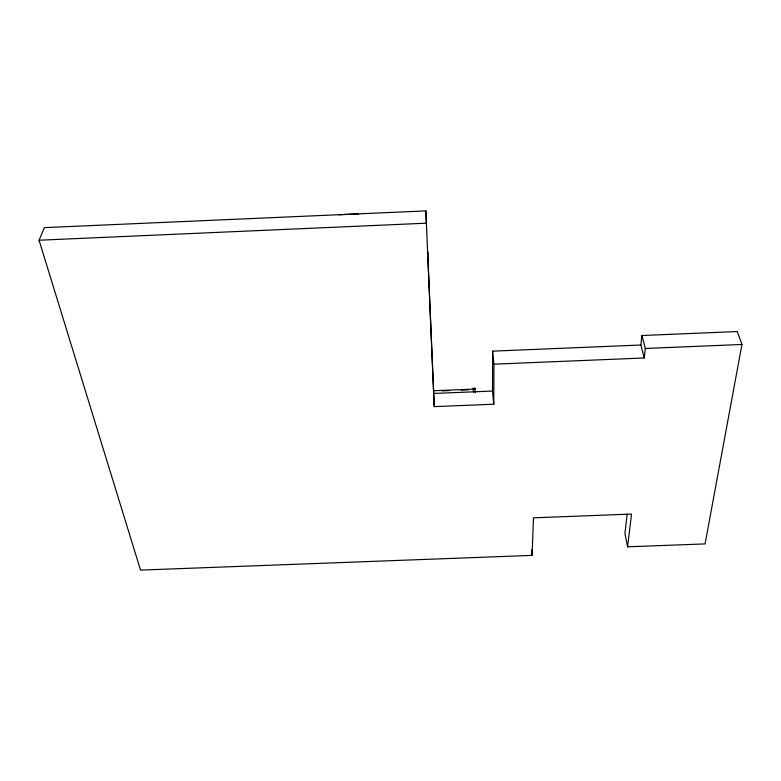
<?xml version="1.0" encoding="UTF-8"?>
<svg xmlns="http://www.w3.org/2000/svg" width="781" height="781" viewBox="0 0 781 781"><rect width="100%" height="100%" fill="white"/><g stroke="black" fill="none" stroke-linecap="round" stroke-linejoin="round"><path stroke-width="1.17" d="M640.879 345.007L641.923 335.518L737.244 331.544L741.95 344.46L705.077 543.898L627.621 546.817L631.507 514.074L533.462 517.832L532.095 555.389L140.531 570.101L39.05 240.226L44.371 227.632L425.879 210.899L434.226 406.628L493.797 404.216L492.518 391.056L492.596 351.157L640.879 345.007L644.227 357.981L493.904 364.18L492.596 351.157M493.797 404.216L493.904 364.18M358.606 213.877L339.052 214.746M644.227 357.981L645.311 348.463L641.923 335.518M627.163 514.054L624.937 533.443L627.621 546.817M39.05 240.226L426.328 223.19L425.879 210.899M645.311 348.463L741.95 344.46M473.266 389.123L473.257 388.333L474.965 388.255L475.258 392.677M433.494 390.744L474.975 389.055L474.965 388.255M441.948 390.9L449.182 390.607M461.229 390.119L468.454 389.817M433.728 393.448L492.518 391.056M531.441 549.804L532.095 555.389M473.257 388.333L473.491 392.042M434.226 406.628L427.656 251.872L427.754 254.469"/></g></svg>
